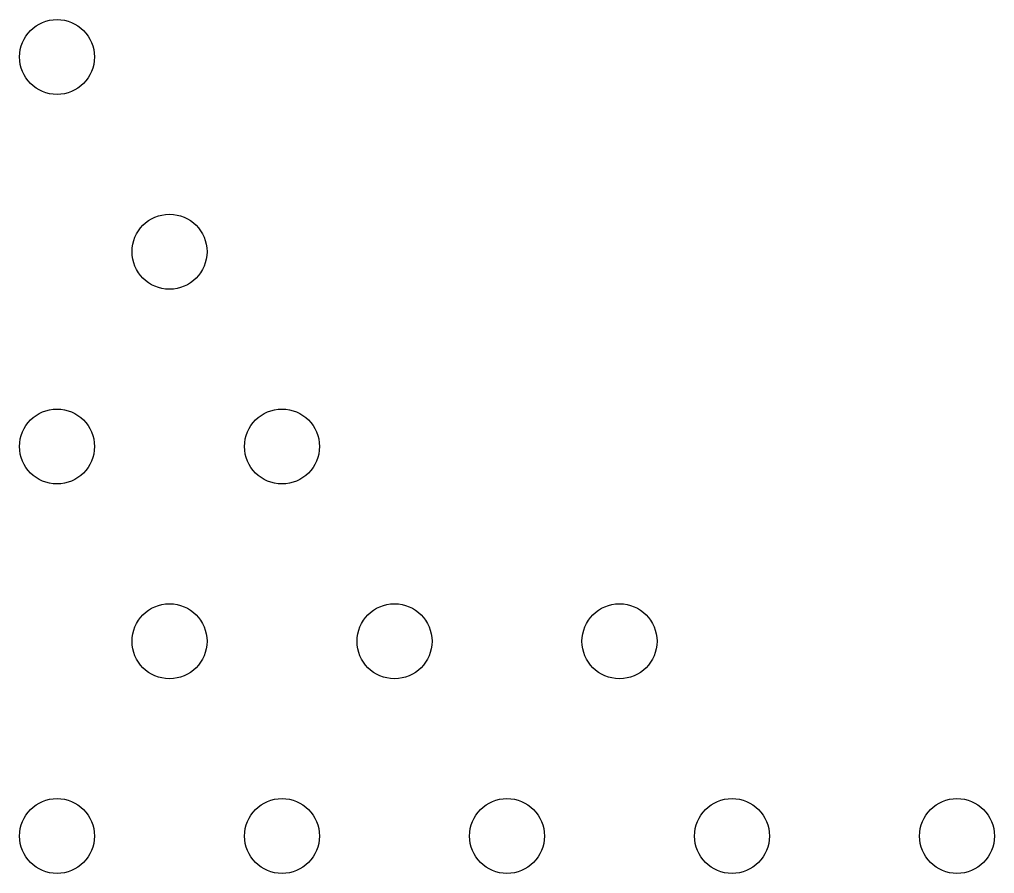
# Model space of a CAD drawing. Header units: millimetres. Extents: x 5.9 to 82, y 5.9 to 72.6.
import ezdxf

# ---------------------------------------------------------------- set-up
doc = ezdxf.new("R2010")
doc.units = ezdxf.units.MM
doc.layers.add('HOLES', color=7, linetype='CONTINUOUS')

msp = doc.modelspace()

# ---------------------------------------------------------------- linework, layer by layer
at = {"layer": 'HOLES'}
for centre in [(8.789062, 69.679688), (17.578125, 54.457031), (8.789062, 39.234375), (26.367188, 39.234375), (17.578125, 24.011719), (35.15625, 24.011719), (52.734375, 24.011719), (8.789062, 8.789062), (26.367188, 8.789062), (43.945312, 8.789062), (61.523438, 8.789062), (79.101562, 8.789062)]:
    msp.add_circle(centre, 2.929688, dxfattribs=at)

doc.saveas('drawing.dxf')
